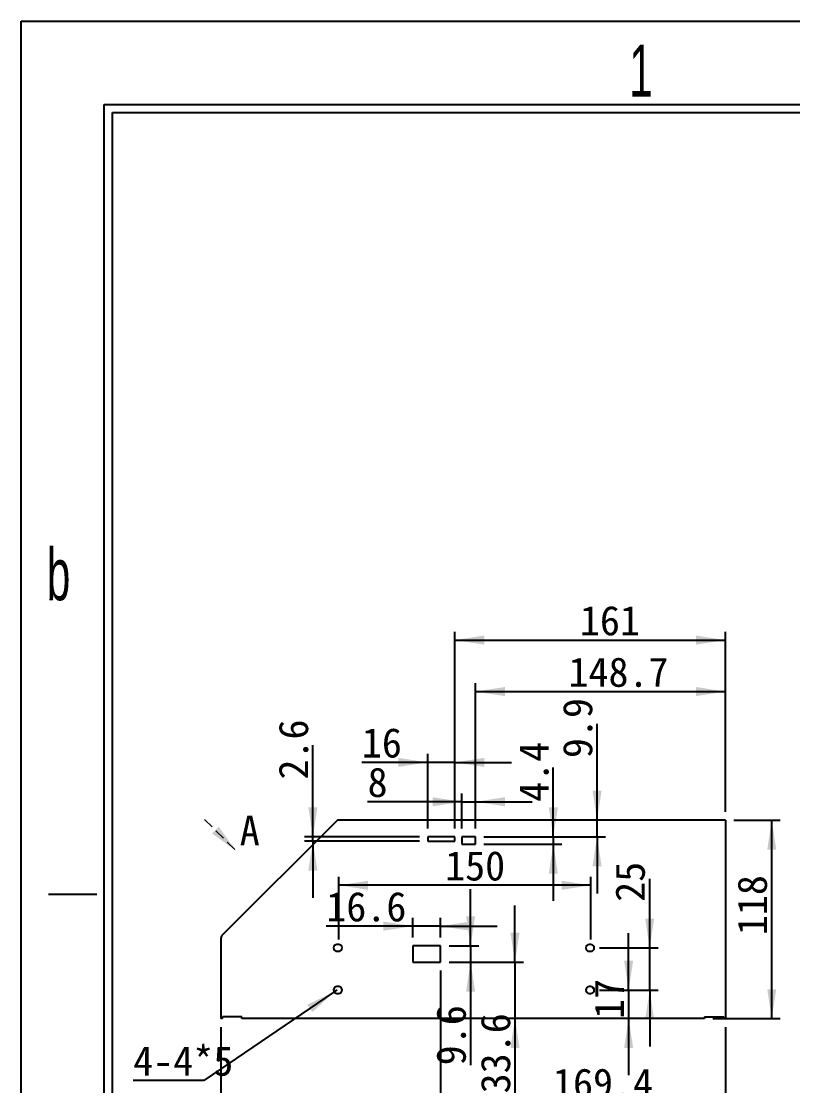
# Model space of a CAD drawing. Header units: millimetres. Extents: x 2 to 295, y 1 to 209.
# Drawn here: x 1.8 to 93.5, y 82.1 to 208.7 of the extents above; entities that cross this region are included whole.
import ezdxf

# ---------------------------------------------------------------- set-up
doc = ezdxf.new("R2010")
doc.units = ezdxf.units.MM
doc.linetypes.add('HIDDEN', pattern=[1.905, 1.27, -0.635])
doc.layers.add('DIM', color=5, linetype='Continuous')
doc.layers.add('SLD-0', color=179, linetype='Continuous')
doc.styles.add('SLDTEXTSTYLE11', font='', dxfattribs={"width": 0.67})
doc.styles.add('SLDTEXTSTYLE12', font='')
doc.styles.add('SLDTEXTSTYLE3', font='GOTHIC.TTF', dxfattribs={"width": 0.61171})
doc.styles.get('SLDTEXTSTYLE11').set_extended_font_data('宋体')
doc.styles.get('SLDTEXTSTYLE12').set_extended_font_data('宋体')
doc.dimstyles.new('SLDDIMSTYLE0', dxfattribs={"dimtxt": 3.5, "dimasz": 3.5, "dimexe": 0, "dimexo": 0.0625, "dimgap": 0.875, "dimtad": 2, "dimlfac": 5, "dimrnd": 1e-09, "dimzin": 12, "dimdsep": 46, "dimtxsty": 'SLDTEXTSTYLE11', "dimsah": 1, "dimcen": 0.09, "dimadec": 0, "dimazin": 3, "dimtfac": 1, "dimtofl": 0, "dimtmove": 0, "dimatfit": 3, "dimfxl": 0, "dimfrac": 2, "dimtolj": 1, "dimtzin": 12, "dimarcsym": 0})
doc.dimstyles.new('SLDDIMSTYLE1', dxfattribs={"dimtxt": 3.5, "dimasz": 3.5, "dimexe": 0, "dimexo": 0.0625, "dimgap": 0.875, "dimtad": 2, "dimlfac": 5, "dimrnd": 1e-09, "dimzin": 12, "dimdsep": 46, "dimtxsty": 'SLDTEXTSTYLE11', "dimsah": 1, "dimcen": 0.09, "dimadec": 0, "dimazin": 3, "dimtfac": 1, "dimtmove": 0, "dimatfit": 0, "dimfxl": 0, "dimfrac": 2, "dimtolj": 1, "dimtzin": 12, "dimarcsym": 0})
doc.dimstyles.new('SLDDIMSTYLE2', dxfattribs={"dimtxt": 3.5, "dimasz": 3.5, "dimexe": 0, "dimexo": 0.0625, "dimgap": 0.875, "dimtad": 0, "dimtih": 1, "dimtoh": 1, "dimlfac": 5, "dimrnd": 1e-09, "dimzin": 12, "dimdsep": 46, "dimtxsty": 'SLDTEXTSTYLE11', "dimsah": 1, "dimcen": 0, "dimadec": 0, "dimazin": 3, "dimtfac": 1, "dimtofl": 0, "dimtmove": 0, "dimatfit": 3, "dimfxl": 0, "dimfrac": 2, "dimtolj": 1, "dimtzin": 12, "dimarcsym": 0})

# ---------------------------------------------------------------- blocks, each defined once
blk = doc.blocks.new('_D')
at = {"layer": 'DIM'}
for p, q in [((25.56, 89.11), (25.56, 73.11)), ((85.56, 89.11), (85.56, 73.11)), ((85.56, 74.11), (25.56, 74.11))]:
    blk.add_line(p, q, dxfattribs=at)
for points in [[(25.56, 74.11), (29.06, 73.58), (29.06, 74.65)], [(85.56, 74.11), (82.06, 74.65), (82.06, 73.58)]]:
    blk.add_solid(points, dxfattribs=at)
at = {"layer": 'DIM', "insert": (54.92, 78.19), "char_height": 3.5, "attachment_point": 1, "style": 'SLDTEXTSTYLE12'}
blk.add_mtext('300', dxfattribs=at)
blk = doc.blocks.new('_D_1')
at = {"layer": 'DIM'}
for p, q in [((48.36, 99.75), (48.36, 102.1)), ((51.68, 99.75), (51.68, 102.1)), ((48.36, 101.1), (38.08, 101.1)), ((51.68, 101.1), (48.36, 101.1)), ((51.68, 101.1), (58.41, 101.1))]:
    blk.add_line(p, q, dxfattribs=at)
for points in [[(48.36, 101.1), (44.86, 101.64), (44.86, 100.56)], [(51.68, 101.1), (55.18, 100.56), (55.18, 101.64)]]:
    blk.add_solid(points, dxfattribs=at)
at = {"layer": 'DIM', "insert": (38.08, 105.17), "char_height": 3.5, "attachment_point": 1, "style": 'SLDTEXTSTYLE12'}
blk.add_mtext('16.6', dxfattribs=at)
blk = doc.blocks.new('_D_2')
at = {"layer": 'DIM'}
for p, q in [((55.24, 98.75), (55.24, 105.49)), ((52.68, 98.75), (56.24, 98.75)), ((55.24, 98.75), (55.24, 96.83)), ((52.68, 96.83), (56.24, 96.83)), ((55.24, 96.83), (55.24, 84.56))]:
    blk.add_line(p, q, dxfattribs=at)
for points in [[(55.24, 98.75), (55.78, 102.25), (54.71, 102.25)], [(55.24, 96.83), (54.71, 93.33), (55.78, 93.33)]]:
    blk.add_solid(points, dxfattribs=at)
at = {"layer": 'DIM', "insert": (51.17, 84.56), "char_height": 3.5, "attachment_point": 1, "rotation": 90, "style": 'SLDTEXTSTYLE12'}
blk.add_mtext('9.6', dxfattribs=at)
blk = doc.blocks.new('_D_3')
at = {"layer": 'DIM'}
for p, q in [((50.16, 112.73), (50.16, 121.57)), ((53.36, 112.73), (53.36, 121.57)), ((50.16, 120.57), (42.31, 120.57)), ((53.36, 120.57), (50.16, 120.57)), ((53.36, 120.57), (60.09, 120.57))]:
    blk.add_line(p, q, dxfattribs=at)
for points in [[(50.16, 120.57), (46.66, 121.11), (46.66, 120.03)], [(53.36, 120.57), (56.86, 120.03), (56.86, 121.11)]]:
    blk.add_solid(points, dxfattribs=at)
at = {"layer": 'DIM', "insert": (42.31, 124.65), "char_height": 3.5, "attachment_point": 1, "style": 'SLDTEXTSTYLE12'}
blk.add_mtext('16', dxfattribs=at)
blk = doc.blocks.new('_D_4')
at = {"layer": 'DIM'}
for p, q in [((54.22, 112.73), (54.22, 116.89)), ((55.82, 112.73), (55.82, 116.89)), ((54.22, 115.89), (42.99, 115.89)), ((54.22, 115.89), (55.82, 115.89)), ((55.82, 115.89), (62.55, 115.89))]:
    blk.add_line(p, q, dxfattribs=at)
for points in [[(54.22, 115.89), (50.72, 116.43), (50.72, 115.35)], [(55.82, 115.89), (59.32, 115.35), (59.32, 116.43)]]:
    blk.add_solid(points, dxfattribs=at)
at = {"layer": 'DIM', "insert": (42.99, 119.96), "char_height": 3.5, "attachment_point": 1, "style": 'SLDTEXTSTYLE12'}
blk.add_mtext('8', dxfattribs=at)
blk = doc.blocks.new('_D_5')
at = {"layer": 'DIM'}
for p, q in [((70.28, 113.71), (70.28, 125.17)), ((70.28, 111.73), (70.28, 113.71)), ((56.82, 111.73), (71.28, 111.73)), ((70.28, 111.73), (70.28, 105))]:
    blk.add_line(p, q, dxfattribs=at)
for points in [[(70.28, 113.71), (70.82, 117.21), (69.74, 117.21)], [(70.28, 111.73), (69.74, 108.23), (70.82, 108.23)]]:
    blk.add_solid(points, dxfattribs=at)
at = {"layer": 'DIM', "insert": (66.21, 121.08), "char_height": 3.5, "attachment_point": 1, "rotation": 90, "style": 'SLDTEXTSTYLE12'}
blk.add_mtext('9.9', dxfattribs=at)
blk = doc.blocks.new('_D_6')
at = {"layer": 'DIM'}
for p, q in [((86.56, 113.71), (92.06, 113.71)), ((91.06, 90.11), (91.06, 113.71)), ((84.06, 90.11), (92.06, 90.11))]:
    blk.add_line(p, q, dxfattribs=at)
for points in [[(91.06, 113.71), (90.52, 110.21), (91.59, 110.21)], [(91.06, 90.11), (91.59, 93.61), (90.52, 93.61)]]:
    blk.add_solid(points, dxfattribs=at)
at = {"layer": 'DIM', "insert": (86.98, 100.03), "char_height": 3.5, "attachment_point": 1, "rotation": 90, "style": 'SLDTEXTSTYLE12'}
blk.add_mtext('118', dxfattribs=at)
blk = doc.blocks.new('_D_7')
at = {"layer": 'DIM'}
for p, q in [((60.52, 96.83), (60.52, 103.57)), ((52.68, 96.83), (61.52, 96.83)), ((60.52, 96.83), (60.52, 90.11)), ((60.52, 90.11), (60.52, 81.22))]:
    blk.add_line(p, q, dxfattribs=at)
for points in [[(60.52, 96.83), (61.06, 100.33), (59.98, 100.33)], [(60.52, 90.11), (59.98, 86.61), (61.06, 86.61)]]:
    blk.add_solid(points, dxfattribs=at)
at = {"layer": 'DIM', "insert": (56.45, 81.22), "char_height": 3.5, "attachment_point": 1, "rotation": 90, "style": 'SLDTEXTSTYLE12'}
blk.add_mtext('33.6', dxfattribs=at)
blk = doc.blocks.new('_D_8')
at = {"layer": 'DIM'}
for p, q in [((51.68, 95.83), (51.68, 79.11)), ((85.56, 89.11), (85.56, 79.11)), ((51.68, 80.11), (85.56, 80.11))]:
    blk.add_line(p, q, dxfattribs=at)
for points in [[(51.68, 80.11), (55.18, 79.58), (55.18, 80.65)], [(85.56, 80.11), (82.06, 80.65), (82.06, 79.58)]]:
    blk.add_solid(points, dxfattribs=at)
at = {"layer": 'DIM', "insert": (65.04, 84.19), "char_height": 3.5, "attachment_point": 1, "style": 'SLDTEXTSTYLE12'}
blk.add_mtext('169.4', dxfattribs=at)
blk = doc.blocks.new('_D_9')
at = {"layer": 'DIM'}
for p, q in [((55.82, 112.73), (55.82, 129.99)), ((85.56, 114.71), (85.56, 129.99)), ((55.82, 128.99), (85.56, 128.99))]:
    blk.add_line(p, q, dxfattribs=at)
for points in [[(55.82, 128.99), (59.32, 128.45), (59.32, 129.53)], [(85.56, 128.99), (82.06, 129.53), (82.06, 128.45)]]:
    blk.add_solid(points, dxfattribs=at)
at = {"layer": 'DIM', "insert": (66.88, 133.06), "char_height": 3.5, "attachment_point": 1, "style": 'SLDTEXTSTYLE12'}
blk.add_mtext('148.7', dxfattribs=at)
blk = doc.blocks.new('_D_10')
at = {"layer": 'DIM'}
for p, q in [((53.36, 112.73), (53.36, 136.11)), ((85.56, 114.71), (85.56, 136.11)), ((53.36, 135.11), (85.56, 135.11))]:
    blk.add_line(p, q, dxfattribs=at)
for points in [[(53.36, 135.11), (56.86, 134.57), (56.86, 135.65)], [(85.56, 135.11), (82.06, 135.65), (82.06, 134.57)]]:
    blk.add_solid(points, dxfattribs=at)
at = {"layer": 'DIM', "insert": (68.24, 139.18), "char_height": 3.5, "attachment_point": 1, "style": 'SLDTEXTSTYLE12'}
blk.add_mtext('161', dxfattribs=at)
blk = doc.blocks.new('_D_11')
at = {"layer": 'DIM'}
for p, q in [((65.08, 111.73), (65.08, 119.96)), ((56.82, 111.73), (66.08, 111.73)), ((65.08, 111.73), (65.08, 110.85)), ((56.82, 110.85), (66.08, 110.85)), ((65.08, 110.85), (65.08, 104.12))]:
    blk.add_line(p, q, dxfattribs=at)
for points in [[(65.08, 111.73), (65.62, 115.23), (64.54, 115.23)], [(65.08, 110.85), (64.54, 107.35), (65.62, 107.35)]]:
    blk.add_solid(points, dxfattribs=at)
at = {"layer": 'DIM', "insert": (61.01, 115.88), "char_height": 3.5, "attachment_point": 1, "rotation": 90, "style": 'SLDTEXTSTYLE12'}
blk.add_mtext('4.4', dxfattribs=at)
blk = doc.blocks.new('_D_12')
at = {"layer": 'DIM'}
for p, q in [((36.49, 111.73), (36.49, 122.62)), ((49.16, 111.73), (35.49, 111.73)), ((36.49, 111.21), (36.49, 111.73)), ((49.16, 111.21), (35.49, 111.21)), ((36.49, 111.21), (36.49, 104.48))]:
    blk.add_line(p, q, dxfattribs=at)
for points in [[(36.49, 111.73), (37.03, 115.23), (35.95, 115.23)], [(36.49, 111.21), (35.95, 107.71), (37.03, 107.71)]]:
    blk.add_solid(points, dxfattribs=at)
at = {"layer": 'DIM', "insert": (32.42, 118.53), "char_height": 3.5, "attachment_point": 1, "rotation": 90, "style": 'SLDTEXTSTYLE12'}
blk.add_mtext('2.6', dxfattribs=at)
blk = doc.blocks.new('_D_13')
at = {"layer": 'DIM'}
for p, q in [((76.54, 98.51), (76.54, 106.71)), ((70.56, 98.51), (77.54, 98.51)), ((76.54, 93.51), (76.54, 98.51)), ((70.56, 93.51), (77.54, 93.51)), ((76.54, 93.51), (76.54, 86.78))]:
    blk.add_line(p, q, dxfattribs=at)
for points in [[(76.54, 98.51), (77.07, 102.01), (76, 102.01)], [(76.54, 93.51), (76, 90.01), (77.07, 90.01)]]:
    blk.add_solid(points, dxfattribs=at)
at = {"layer": 'DIM', "insert": (72.46, 103.99), "char_height": 3.5, "attachment_point": 1, "rotation": 90, "style": 'SLDTEXTSTYLE12'}
blk.add_mtext('25', dxfattribs=at)
blk = doc.blocks.new('_D_14')
at = {"layer": 'DIM'}
for p, q in [((39.56, 99.51), (39.56, 106.96)), ((69.56, 99.51), (69.56, 106.96)), ((69.56, 105.96), (39.56, 105.96))]:
    blk.add_line(p, q, dxfattribs=at)
for points in [[(39.56, 105.96), (43.06, 105.42), (43.06, 106.5)], [(69.56, 105.96), (66.06, 106.5), (66.06, 105.42)]]:
    blk.add_solid(points, dxfattribs=at)
at = {"layer": 'DIM', "insert": (52.21, 110.03), "char_height": 3.5, "attachment_point": 1, "style": 'SLDTEXTSTYLE12'}
blk.add_mtext('150', dxfattribs=at)
blk = doc.blocks.new('_D_15')
at = {"layer": 'DIM'}
for p, q in [((74.04, 93.51), (74.04, 100.25)), ((70.56, 93.51), (75.04, 93.51)), ((74.04, 93.51), (74.04, 90.11)), ((74.04, 90.11), (74.04, 83.38))]:
    blk.add_line(p, q, dxfattribs=at)
for points in [[(74.04, 93.51), (74.58, 97.01), (73.5, 97.01)], [(74.04, 90.11), (73.5, 86.61), (74.58, 86.61)]]:
    blk.add_solid(points, dxfattribs=at)
at = {"layer": 'DIM', "insert": (69.97, 90.07), "char_height": 3.5, "attachment_point": 1, "rotation": 90, "style": 'SLDTEXTSTYLE12'}
blk.add_mtext('17', dxfattribs=at)
blk = doc.blocks.new('_D_16')
at = {"layer": 'DIM'}
for p, q in [((39.02, 93.29), (23.51, 82.75)), ((39.36, 93.51), (39.02, 93.29)), ((23.51, 82.75), (15.12, 82.75))]:
    blk.add_line(p, q, dxfattribs=at)
blk.add_solid([(39.02, 93.29), (35.83, 91.77), (36.43, 90.88)], dxfattribs=at)
at = {"layer": 'DIM', "insert": (15.12, 86.82), "char_height": 3.5, "attachment_point": 1, "style": 'SLDTEXTSTYLE12'}
blk.add_mtext('4-4*5', dxfattribs=at)
blk = doc.blocks.new('SW_PROJECTIONARROW_0')
at = {"color": 0, "linetype": 'HIDDEN', "lineweight": 18}
blk.add_line((23.61, 113.8), (27.37, 110.04), dxfattribs=at)
blk.add_line((23.61, 113.8), (27.37, 110.04), dxfattribs=at)
blk.add_line((23.61, 113.8), (27.37, 110.04), dxfattribs=at)
at = {"color": 0, "linetype": 'Continuous', "lineweight": 25}
blk.add_solid([(27.37, 110.04), (25.29, 112.91), (24.5, 112.12)], dxfattribs=at)
blk.add_solid([(27.37, 110.04), (25.29, 112.91), (24.5, 112.12)], dxfattribs=at)
at = {"color": 0, "linetype": 'Continuous', "lineweight": 25, "insert": (27.79, 114.22), "char_height": 3.5, "attachment_point": 1, "style": 'SLDTEXTSTYLE12'}
blk.add_mtext('A', dxfattribs=at)
blk.add_mtext('A', dxfattribs=at)

msp = doc.modelspace()

# ---------------------------------------------------------------- linework, layer by layer
at = {"color": 7, "linetype": 'Continuous', "lineweight": 25}
for p, q in [((39.2972, 113.5974), (25.6722, 99.9724)), ((85.5551, 113.7145), (39.58, 113.7145)), ((85.5551, 113.7145), (85.5551, 113.3145)), ((85.5551, 113.3145), (85.5551, 90.1145)), ((53.3551, 111.7345), (50.1551, 111.7345)), ((50.1551, 111.7345), (50.1551, 111.2145)), ((53.3551, 111.2145), (53.3551, 111.7345)), ((55.8151, 111.7345), (54.2151, 111.7345)), ((54.2151, 111.7345), (54.2151, 110.8545)), ((55.8151, 110.8545), (55.8151, 111.7345)), ((50.1551, 111.2145), (53.3551, 111.2145)), ((54.2151, 110.8545), (55.8151, 110.8545)), ((25.5551, 99.6895), (25.5551, 90.1145)), ((39.5551, 98.9145), (39.3551, 98.9145)), ((51.6751, 98.7545), (48.3551, 98.7545)), ((48.3551, 98.7545), (48.3551, 96.8345)), ((51.6751, 96.8345), (51.6751, 98.7545)), ((69.5551, 98.9145), (69.3551, 98.9145)), ((39.3551, 98.1145), (39.5551, 98.1145)), ((69.3551, 98.1145), (69.5551, 98.1145)), ((48.3551, 96.8345), (51.6751, 96.8345)), ((39.5551, 93.9145), (39.3551, 93.9145)), ((69.5551, 93.9145), (69.3551, 93.9145)), ((69.9487, 93.5853), (69.6259, 93.9082)), ((39.3551, 93.1145), (39.5551, 93.1145)), ((68.9676, 93.415), (68.9729, 93.4097)), ((69.3551, 93.1145), (69.5551, 93.1145)), ((25.7551, 90.1145), (25.5551, 90.1145)), ((25.9551, 90.3145), (25.7551, 90.3145)), ((25.7551, 90.1145), (25.7551, 90.3145)), ((28.0551, 90.3145), (25.9551, 90.3145)), ((28.0551, 90.1145), (28.0551, 90.3145)), ((83.0551, 90.1145), (28.0551, 90.1145)), ((83.0551, 90.3145), (85.3551, 90.3145)), ((83.0551, 90.3145), (83.0551, 90.1145)), ((85.3551, 90.1145), (85.3551, 90.3145)), ((85.5551, 90.1145), (85.3551, 90.1145))]:
    msp.add_line(p, q, dxfattribs=at)
for centre, radius, start, end in [((39.58, 113.3145), 0.4, 90, 135), ((25.9551, 99.6895), 0.4, 135, 157.5), ((25.9551, 99.6895), 0.4, 157.5, 180), ((39.3551, 98.5145), 0.4, 90, 270), ((39.5551, 98.5145), 0.4, 270, 90), ((69.3551, 98.5145), 0.4, 90, 270), ((69.5551, 98.5145), 0.4, 270, 90), ((39.3551, 93.5145), 0.4, 90, 270), ((39.5551, 93.5145), 0.4, 270, 90), ((69.3551, 93.5145), 0.4, 90, 270), ((69.5551, 93.5145), 0.4, 270, 90), ((68.7608, 93.1976), 0.3, 9.753821, 45)]:
    msp.add_arc(centre, radius, start, end, dxfattribs=at)
at = {"layer": 'SLD-0'}
for p, q in [((1.812, 208.6737), (295.1066, 208.6737)), ((1.812, 1.2938), (1.812, 208.6737)), ((12.6748, 7.2189), (12.6748, 197.811)), ((12.6748, 197.811), (289.1814, 197.811))]:
    msp.add_line(p, q, dxfattribs=at)
at = {"layer": 'SLD-0', "color": 6, "linetype": 'Continuous'}
for p, q in [((11.6873, 6.2314), (11.6873, 198.7985)), ((11.6873, 198.7985), (290.1689, 198.7985)), ((10.8046, 104.8527), (5.0681, 104.8527))]:
    msp.add_line(p, q, dxfattribs=at)

# ---------------------------------------------------------------- block references
at = {"color": 7, "linetype": 'Continuous', "lineweight": 25}
msp.add_blockref('SW_PROJECTIONARROW_0', (0, 0), dxfattribs=at)

# ---------------------------------------------------------------- texts
at = {"layer": 'SLD-0', "char_height": 6.172, "attachment_point": 1, "style": 'SLDTEXTSTYLE3'}
for s, insert in [('1', (74.111, 205.8988)), ('b', (4.8346, 146.0194))]:
    msp.add_mtext(s, dxfattribs=dict(at, insert=insert))

# ---------------------------------------------------------------- dimensions: what is measured, and where the dimension line sits
at = {"layer": 'DIM'}
for base, p1, p2, angle, dimstyle, picture, middle in [((85.5551, 135.1116), (53.3551, 111.7345), (85.5551, 113.7145), 0, 'SLDDIMSTYLE0', '_D_10', (70.2785, 135.1116)), ((85.5551, 128.99), (55.8151, 111.7345), (85.5551, 113.7145), 0, 'SLDDIMSTYLE0', '_D_9', (70.2785, 128.99)), ((70.2785, 113.7145), (55.8151, 111.7345), (85.5551, 113.7145), 90, 'SLDDIMSTYLE1', '_D_5', (70.2785, 123.1257)), ((36.4904, 111.7345), (50.1551, 111.2145), (50.1551, 111.7345), 90, 'SLDDIMSTYLE1', '_D_12', (36.4904, 120.5733)), ((65.0824, 110.8545), (55.8151, 111.7345), (55.8151, 110.8545), 90, 'SLDDIMSTYLE1', '_D_11', (65.0824, 117.9196)), ((91.0554, 113.7145), (83.0551, 90.1145), (85.5551, 113.7145), 90, 'SLDDIMSTYLE0', '_D_6', (91.0554, 102.0757)), ((39.5551, 105.9576), (69.5551, 98.5145), (39.5551, 98.5145), 0, 'SLDDIMSTYLE0', '_D_14', (54.254, 105.9576)), ((76.5361, 98.5145), (69.5551, 93.5145), (69.5551, 98.5145), 90, 'SLDDIMSTYLE1', '_D_13', (76.5361, 105.3502)), ((48.3551, 101.097), (51.6751, 98.7545), (48.3551, 98.7545), 0, 'SLDDIMSTYLE1', '_D_1', (40.7995, 101.097)), ((55.2449, 96.8345), (51.6751, 98.7545), (51.6751, 96.8345), 90, 'SLDDIMSTYLE1', '_D_2', (55.2449, 86.5969)), ((60.5186, 90.1145), (51.6751, 96.8345), (83.0551, 90.1145), 90, 'SLDDIMSTYLE1', '_D_7', (60.5186, 83.9452)), ((74.0378, 90.1145), (69.5551, 93.5145), (83.0551, 90.1145), 90, 'SLDDIMSTYLE1', '_D_15', (74.0378, 91.4293)), ((85.5551, 80.1145), (51.6751, 96.8345), (85.5551, 90.1145), 0, 'SLDDIMSTYLE0', '_D_8', (68.4447, 80.1145)), ((25.5551, 74.1145), (85.5551, 90.1145), (25.5551, 90.1145), 0, 'SLDDIMSTYLE0', '_D', (56.9597, 74.1145))]:
    dim = msp.add_linear_dim(base=base, p1=p1, p2=p2, angle=angle, dimstyle=dimstyle, dxfattribs=at)
    dim.commit()
    dim.dimension.update_dxf_attribs({"geometry": picture, "text_midpoint": middle, "dimtype": 160})
for base, p1, p2, picture, middle in [((50.1551, 120.5733), (53.3551, 111.7345), (50.1551, 111.7345), '_D_3', (43.6676, 120.5733)), ((55.8151, 115.8908), (54.2151, 111.7345), (55.8151, 111.7345), '_D_4', (43.6676, 115.8908))]:
    dim = msp.add_linear_dim(base=base, p1=p1, p2=p2, dimstyle='SLDDIMSTYLE1', dxfattribs=at)
    dim.commit()
    dim.dimension.update_dxf_attribs({"geometry": picture, "text_midpoint": middle, "dimtype": 160})
dim = msp.add_radius_dim(center=(39.3551, 93.5145), mpoint=(39.0242, 93.2897), text='4-4*5', dimstyle='SLDDIMSTYLE2', override={"dimpost": '<>'}, dxfattribs=at)
dim.commit()
dim.dimension.update_dxf_attribs({"geometry": '_D_16', "text_midpoint": (18.5204, 84.7835), "dimtype": 164})

doc.saveas('drawing.dxf')
